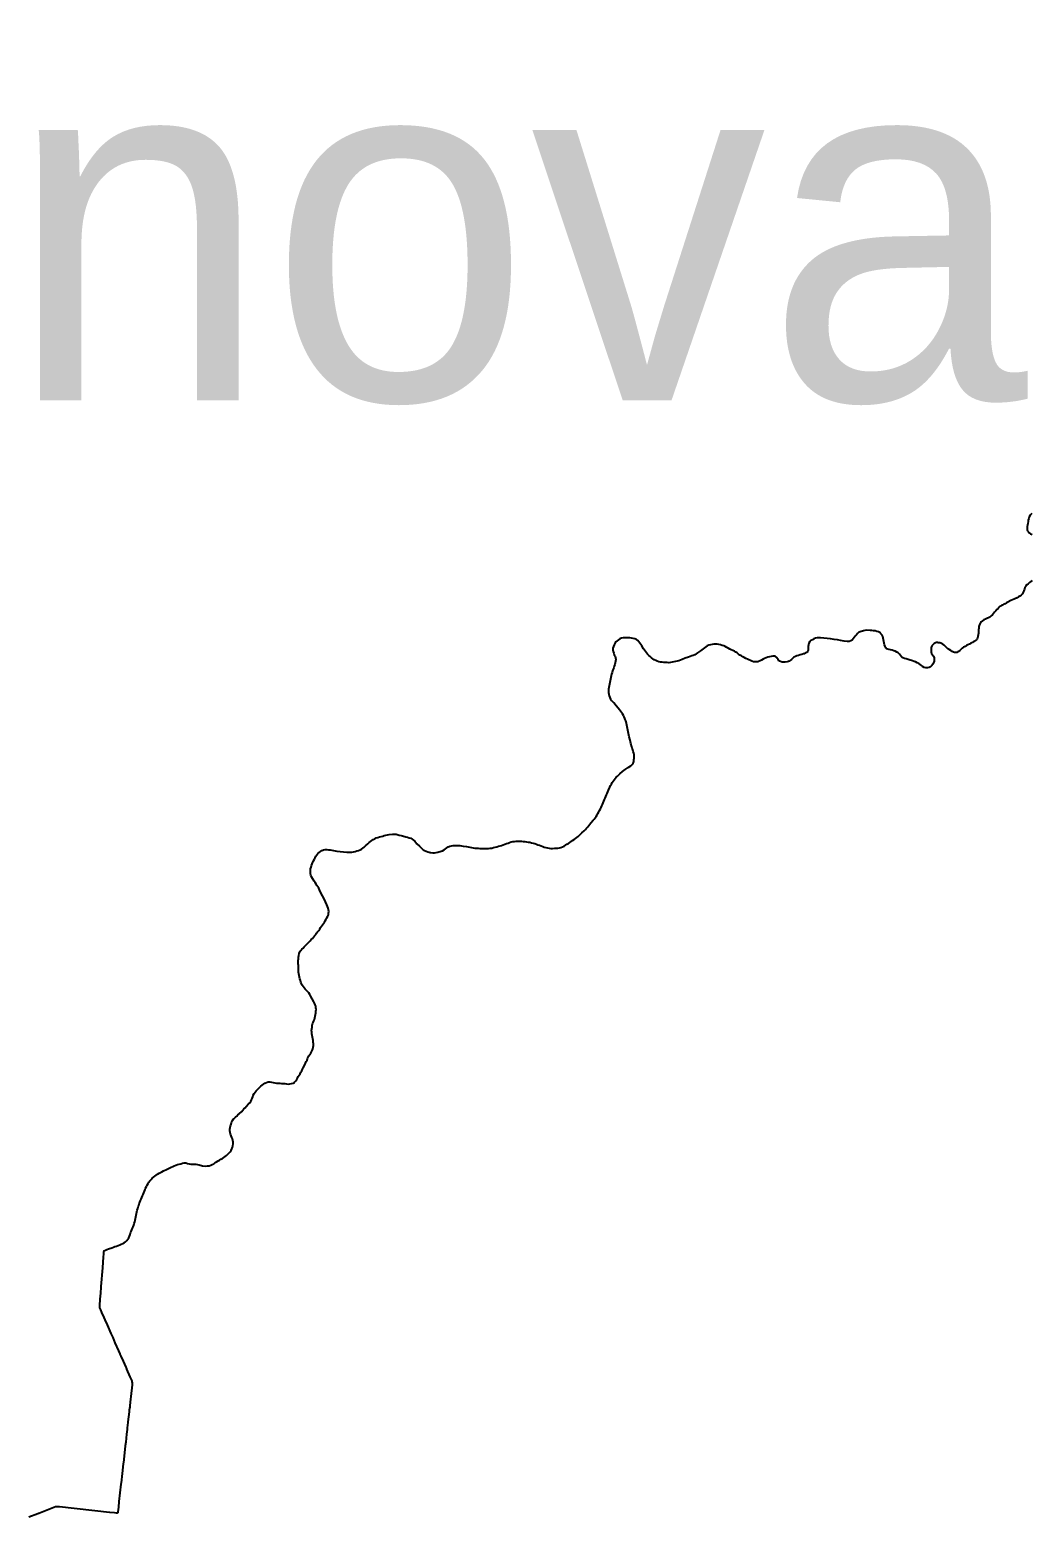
# Model space of a CAD drawing. Extents: x 293476 to 779698, y 145469 to 460400.
# Drawn here: x 534577 to 549379, y 238255 to 260248 of the extents above; entities that cross this region are included whole.
import ezdxf

# ---------------------------------------------------------------- set-up
doc = ezdxf.new("R2010")
doc.units = 0
doc.layers.add('Level 31', color=7, linetype='Continuous')
doc.layers.add('Level 57', color=7, linetype='Continuous')

msp = doc.modelspace()

# ---------------------------------------------------------------- linework, layer by layer
at = {"layer": 'Level 31'}
for points in [[(549386, 253096), (549378, 253088), (549362, 253069), (549349, 253047), (549341, 253023), (549335, 252999), (549331, 252975), (549328, 252950), (549325, 252925), (549319, 252901), (549319, 252876), (549321, 252851), (549325, 252841), (549333, 252829), (549349, 252810), (549369, 252796), (549392, 252786)], [(549392, 252103), (549371, 252089), (549351, 252075), (549332, 252058), (549313, 252042), (549304, 252034), (549297, 252023), (549290, 252012), (549285, 252001), (549277, 251978), (549269, 251954), (549261, 251930), (549249, 251909), (549241, 251899), (549232, 251890), (549212, 251874), (549191, 251861), (549170, 251849), (549159, 251843), (549147, 251838), (549137, 251834), (549124, 251829), (549100, 251821), (549077, 251811), (549034, 251787), (549012, 251774), (548991, 251761), (548969, 251748), (548958, 251742), (548946, 251738), (548938, 251734), (548924, 251726), (548914, 251719), (548905, 251710), (548888, 251692), (548870, 251674), (548853, 251656), (548837, 251637), (548821, 251618), (548804, 251599), (548786, 251581), (548768, 251564), (548759, 251560), (548745, 251555), (548731, 251550), (548722, 251545), (548701, 251532), (548678, 251522), (548657, 251509), (548637, 251494), (548627, 251481), (548623, 251473), (548612, 251451), (548609, 251441), (548605, 251427), (548602, 251402), (548600, 251377), (548599, 251352), (548598, 251327), (548594, 251302), (548589, 251278), (548583, 251253), (548579, 251242), (548572, 251232), (548563, 251222), (548553, 251215), (548532, 251203), (548510, 251190), (548488, 251178), (548466, 251166), (548444, 251154), (548422, 251142), (548400, 251130), (548379, 251118), (548358, 251103), (548339, 251087), (548321, 251069), (548303, 251053), (548294, 251048), (548280, 251042), (548256, 251039), (548243, 251040), (548232, 251044), (548209, 251055), (548188, 251069), (548168, 251083), (548147, 251097), (548126, 251112), (548119, 251121), (548112, 251131), (548094, 251149), (548074, 251164), (548052, 251175), (548042, 251178), (548027, 251181), (548003, 251185), (547993, 251186), (547978, 251186), (547965, 251184), (547953, 251180), (547943, 251175), (547933, 251166), (547917, 251147), (547911, 251139), (547906, 251125), (547902, 251112), (547900, 251101), (547900, 251076), (547901, 251051), (547907, 251027), (547921, 251006), (547935, 250986), (547945, 250963), (547946, 250938), (547942, 250914), (547933, 250890), (547923, 250867), (547909, 250847), (547891, 250829), (547869, 250818), (547845, 250812), (547820, 250813), (547796, 250818), (547774, 250831), (547755, 250848), (547735, 250862), (547715, 250876), (547693, 250888), (547670, 250900), (547647, 250908), (547623, 250916), (547575, 250931), (547528, 250946), (547504, 250953), (547482, 250962), (547473, 250967), (547463, 250978), (547447, 250997), (547431, 251016), (547414, 251034), (547393, 251047), (547370, 251058), (547347, 251066), (547323, 251073), (547299, 251080), (547274, 251086), (547241, 251094), (547231, 251107), (547220, 251129), (547212, 251153), (547205, 251177), (547201, 251201), (547192, 251251), (547186, 251275), (547174, 251297), (547158, 251316), (547141, 251334), (547119, 251345), (547095, 251353), (547070, 251359), (547046, 251363), (547021, 251366), (546996, 251368), (546946, 251369), (546921, 251366), (546898, 251362), (546850, 251348), (546827, 251337), (546810, 251320), (546794, 251302), (546778, 251283), (546748, 251243), (546731, 251225), (546710, 251211), (546687, 251204), (546661, 251203), (546612, 251210), (546562, 251218), (546513, 251226), (546464, 251235), (546414, 251241), (546364, 251247), (546315, 251252), (546265, 251256), (546240, 251256), (546215, 251255), (546190, 251251), (546167, 251242), (546145, 251230), (546123, 251218), (546104, 251202), (546093, 251180), (546087, 251156), (546082, 251131), (546080, 251106), (546080, 251081), (546075, 251057), (546057, 251041), (546035, 251029), (546023, 251023), (546012, 251020), (545988, 251011), (545965, 251004), (545940, 250997), (545916, 250989), (545893, 250980), (545871, 250969), (545852, 250953), (545834, 250935), (545814, 250920), (545802, 250912), (545793, 250907), (545769, 250901), (545744, 250896), (545719, 250895), (545695, 250898), (545671, 250906), (545659, 250911), (545650, 250918), (545643, 250926), (545638, 250940), (545630, 250952), (545623, 250960), (545593, 250984), (545582, 250987), (545557, 250986), (545533, 250982), (545508, 250977), (545484, 250971), (545461, 250962), (545437, 250952), (545415, 250940), (545393, 250928), (545371, 250917), (545349, 250906), (545338, 250901), (545325, 250900), (545299, 250900), (545275, 250904), (545251, 250910), (545228, 250920), (545205, 250931), (545183, 250942), (545160, 250954), (545138, 250965), (545116, 250977), (545095, 250990), (545073, 251003), (545053, 251017), (545033, 251033), (545013, 251047), (544991, 251059), (544968, 251070), (544946, 251080), (544923, 251091), (544901, 251104), (544879, 251116), (544857, 251128), (544834, 251137), (544810, 251145), (544786, 251152), (544761, 251158), (544737, 251163), (544711, 251164), (544687, 251163), (544661, 251160), (544637, 251156), (544613, 251149), (544591, 251137), (544569, 251124), (544549, 251109), (544528, 251094), (544508, 251080), (544489, 251064), (544448, 251034), (544428, 251019), (544407, 251006), (544383, 250997), (544360, 250989), (544312, 250973), (544265, 250955), (544218, 250936), (544195, 250928), (544171, 250919), (544147, 250911), (544123, 250905), (544098, 250900), (544073, 250896), (544049, 250893), (544023, 250890), (543998, 250891), (543973, 250893), (543948, 250894), (543923, 250896), (543898, 250898), (543874, 250902), (543850, 250912), (543828, 250923), (543805, 250934), (543784, 250948), (543764, 250963), (543745, 250979), (543726, 250996), (543709, 251014), (543693, 251033), (543677, 251053), (543649, 251095), (543622, 251137), (543609, 251158), (543595, 251179), (543580, 251200), (543564, 251219), (543543, 251233), (543520, 251243), (543496, 251248), (543471, 251254), (543446, 251257), (543421, 251259), (543396, 251259), (543371, 251257), (543346, 251255), (543321, 251250), (543309, 251248), (543298, 251242), (543276, 251229), (543257, 251213), (543238, 251196), (543230, 251185), (543215, 251152), (543205, 251129), (543197, 251105), (543197, 251080), (543200, 251055), (543207, 251031), (543216, 251007), (543227, 250985), (543236, 250961), (543237, 250936), (543234, 250911), (543231, 250887), (543224, 250862), (543216, 250839), (543207, 250815), (543198, 250792), (543190, 250768), (543184, 250743), (543177, 250719), (543165, 250671), (543159, 250646), (543153, 250622), (543149, 250597), (543144, 250572), (543140, 250547), (543136, 250523), (543133, 250498), (543130, 250473), (543131, 250448), (543136, 250423), (543142, 250399), (543150, 250375), (543161, 250352), (543175, 250332), (543190, 250315)], [(535669, 242196), (535695, 242204), (535718, 242213), (535741, 242222), (535788, 242240), (535812, 242249), (535836, 242256), (535860, 242265), (535883, 242273), (535907, 242282), (535930, 242292), (535953, 242302), (535974, 242314), (535994, 242329), (536013, 242345), (536028, 242366), (536040, 242388), (536050, 242411), (536060, 242434), (536068, 242458), (536077, 242482), (536084, 242505), (536094, 242528), (536105, 242551), (536114, 242574), (536121, 242598), (536128, 242622), (536134, 242647), (536140, 242671), (536145, 242696), (536150, 242720), (536154, 242745), (536159, 242770), (536164, 242794), (536172, 242818), (536180, 242842), (536188, 242865), (536196, 242889), (536205, 242913), (536214, 242936), (536224, 242959), (536234, 242982), (536243, 243006), (536254, 243028), (536265, 243051), (536274, 243074), (536281, 243099), (536288, 243122), (536300, 243145), (536312, 243167), (536325, 243188), (536338, 243209), (536352, 243230), (536369, 243248), (536388, 243266), (536406, 243283), (536426, 243298), (536444, 243313), (536466, 243327), (536487, 243340), (536509, 243351), (536531, 243363), (536553, 243375), (536598, 243398), (536645, 243420), (536668, 243430), (536691, 243441), (536713, 243452), (536736, 243461), (536760, 243469), (536785, 243476), (536809, 243481), (536834, 243488), (536858, 243493), (536883, 243493), (536907, 243487), (536932, 243481), (536956, 243476), (536981, 243473), (537006, 243474), (537031, 243475), (537056, 243469), (537080, 243463), (537129, 243451), (537178, 243447), (537204, 243448), (537228, 243451), (537252, 243458), (537275, 243469), (537296, 243482), (537316, 243498), (537337, 243511), (537359, 243524), (537381, 243535), (537403, 243547), (537425, 243560), (537446, 243574), (537466, 243589), (537486, 243604), (537504, 243621), (537521, 243640), (537537, 243659), (537553, 243678), (537565, 243700), (537569, 243712), (537573, 243724), (537578, 243748), (537581, 243774), (537581, 243798), (537578, 243824), (537571, 243848), (537563, 243871), (537554, 243895), (537545, 243918), (537538, 243942), (537534, 243967), (537535, 243992), (537540, 244017), (537546, 244041), (537553, 244065), (537560, 244089), (537569, 244112), (537572, 244122), (537590, 244143), (537598, 244152), (537617, 244170), (537635, 244187), (537653, 244204), (537672, 244220), (537709, 244254), (537726, 244272), (537743, 244291), (537759, 244310), (537776, 244329), (537810, 244366), (537827, 244384), (537843, 244403), (537856, 244424), (537866, 244448), (537872, 244472), (537879, 244496), (537891, 244518), (537906, 244538), (537923, 244557), (537939, 244576), (537957, 244594), (537974, 244611), (537993, 244628), (538012, 244645), (538031, 244660), (538052, 244674), (538075, 244684), (538099, 244693), (538124, 244692), (538149, 244688), (538173, 244683), (538198, 244678), (538222, 244675), (538248, 244672), (538273, 244671), (538298, 244670), (538323, 244670), (538348, 244666), (538372, 244661), (538397, 244658), (538421, 244662), (538446, 244666), (538471, 244672), (538484, 244679), (538491, 244686), (538507, 244705), (538522, 244725), (538534, 244746), (538546, 244769), (538558, 244791), (538571, 244812), (538584, 244834), (538596, 244856), (538608, 244878), (538619, 244900), (538642, 244945), (538663, 244991), (538675, 245013), (538682, 245035), (538691, 245056), (538702, 245077), (538729, 245115), (538741, 245135), (538752, 245156), (538756, 245167), (538759, 245179), (538765, 245204), (538768, 245228), (538769, 245253), (538767, 245278), (538763, 245303), (538760, 245327), (538757, 245352), (538753, 245377), (538748, 245401), (538744, 245426), (538742, 245453), (538745, 245477), (538749, 245503), (538752, 245526), (538758, 245549), (538766, 245572), (538774, 245593), (538783, 245614), (538791, 245638), (538796, 245662), (538800, 245686), (538804, 245711), (538806, 245735), (538808, 245760), (538807, 245786), (538804, 245809), (538796, 245833), (538785, 245855), (538773, 245877), (538749, 245921), (538726, 245965), (538714, 245986), (538700, 246007), (538684, 246026), (538666, 246044), (538649, 246061), (538632, 246081), (538617, 246100), (538603, 246121), (538593, 246143), (538584, 246167), (538576, 246190), (538569, 246214), (538564, 246239), (538560, 246263), (538555, 246287), (538551, 246312), (538549, 246337), (538548, 246362), (538547, 246387), (538547, 246412), (538546, 246437), (538545, 246462), (538546, 246486), (538548, 246512), (538551, 246536), (538555, 246561), (538560, 246589), (538564, 246603), (538570, 246612), (538575, 246622), (538583, 246632), (538600, 246652), (538616, 246670), (538633, 246688), (538651, 246706), (538669, 246723), (538686, 246741), (538703, 246759), (538721, 246777), (538737, 246796), (538754, 246814), (538771, 246833), (538787, 246852), (538803, 246871), (538817, 246891), (538831, 246911), (538847, 246932), (538862, 246951), (538876, 246972), (538890, 246992), (538904, 247012), (538919, 247033), (538932, 247054), (538945, 247075), (538957, 247097), (538969, 247119), (538980, 247141), (538991, 247164), (538994, 247176), (538994, 247188), (538996, 247213), (538994, 247238), (538987, 247262), (538969, 247308), (538948, 247354), (538926, 247398), (538903, 247442), (538881, 247487), (538861, 247533), (538848, 247554), (538835, 247575), (538821, 247596), (538808, 247617), (538794, 247638), (538781, 247660), (538754, 247701), (538742, 247723), (538732, 247746), (538728, 247770), (538725, 247795), (538724, 247820), (538726, 247834), (538728, 247844), (538734, 247868), (538741, 247893), (538750, 247916), (538761, 247938), (538772, 247961), (538783, 247983), (538794, 248005), (538806, 248027), (538819, 248048), (538836, 248067), (538854, 248083), (538874, 248098), (538895, 248112), (538907, 248119), (538918, 248123), (538942, 248127), (538967, 248128), (538991, 248125), (539016, 248122), (539065, 248111), (539090, 248108), (539114, 248105), (539164, 248100), (539213, 248093), (539263, 248086), (539288, 248086), (539312, 248087), (539338, 248089), (539362, 248093), (539386, 248099), (539410, 248106), (539434, 248113), (539458, 248121), (539479, 248134), (539499, 248148), (539518, 248164), (539538, 248181), (539575, 248213), (539594, 248229), (539613, 248246), (539632, 248261), (539653, 248275), (539675, 248287), (539697, 248298), (539721, 248305), (539745, 248313), (539769, 248320), (539793, 248327), (539817, 248334), (539841, 248340), (539865, 248345), (539890, 248348), (539940, 248353), (539964, 248354), (539990, 248356), (540039, 248342), (540064, 248337), (540088, 248331), (540136, 248317), (540160, 248310), (540184, 248301), (540207, 248293), (540230, 248282), (540250, 248268), (540268, 248250), (540284, 248230), (540300, 248212), (540335, 248176), (540370, 248140), (540389, 248124), (540411, 248112), (540434, 248103), (540458, 248095), (540482, 248087), (540495, 248083), (540507, 248082), (540532, 248080), (540545, 248079), (540557, 248080), (540582, 248085), (540606, 248089), (540655, 248101), (540678, 248109), (540700, 248122), (540721, 248136), (540741, 248151), (540762, 248165), (540775, 248172), (540784, 248175), (540809, 248182), (540833, 248186), (540858, 248189), (540883, 248189), (540908, 248187), (540933, 248185), (540983, 248179), (541032, 248170), (541082, 248160), (541131, 248151), (541156, 248148), (541181, 248146), (541206, 248145), (541231, 248144), (541281, 248143), (541331, 248142), (541357, 248143), (541382, 248145), (541406, 248149), (541431, 248155), (541455, 248162), (541479, 248168), (541503, 248175), (541528, 248181), (541551, 248189), (541575, 248197), (541599, 248206), (541622, 248214), (541646, 248223), (541669, 248231), (541693, 248239), (541718, 248244), (541743, 248246), (541768, 248249), (541793, 248250), (541818, 248251), (541843, 248250), (541868, 248248), (541893, 248245), (541918, 248242), (541943, 248238), (541967, 248234), (541992, 248228), (542016, 248222), (542040, 248214), (542064, 248207), (542087, 248198), (542111, 248190), (542134, 248180), (542158, 248172), (542182, 248163), (542205, 248156), (542230, 248150), (542255, 248146), (542279, 248144), (542305, 248144), (542330, 248145), (542355, 248146), (542380, 248147), (542405, 248151), (542428, 248159), (542451, 248169), (542474, 248179), (542496, 248191), (542517, 248205), (542538, 248218), (542559, 248232), (542580, 248247), (542600, 248261), (542621, 248276), (542641, 248291), (542661, 248306), (542681, 248321), (542700, 248338), (542718, 248355), (542737, 248372), (542772, 248406), (542790, 248425), (542807, 248444), (542823, 248462), (542839, 248482), (542871, 248520), (542904, 248559), (542920, 248578), (542935, 248598), (542949, 248618), (542962, 248640), (542975, 248662), (542987, 248684), (542999, 248705), (543011, 248727), (543022, 248750), (543033, 248773), (543043, 248795), (543053, 248819), (543063, 248842), (543072, 248865), (543081, 248888), (543090, 248912), (543100, 248935), (543110, 248958), (543130, 249004), (543151, 249050), (543162, 249072), (543173, 249095), (543186, 249117), (543198, 249138), (543212, 249159), (543228, 249178), (543245, 249196), (543263, 249214), (543281, 249231), (543300, 249248), (543338, 249281), (543358, 249296), (543379, 249310), (543421, 249338), (543462, 249366), (543479, 249384), (543494, 249405), (543498, 249413), (543503, 249428), (543507, 249453), (543509, 249477), (543510, 249503), (543508, 249527), (543504, 249552), (543497, 249576), (543489, 249600), (543482, 249624), (543475, 249648), (543462, 249697), (543449, 249745), (543435, 249793), (543424, 249842), (543415, 249891), (543406, 249941), (543401, 249966), (543396, 249990), (543391, 250015), (543388, 250029), (543378, 250051), (543373, 250064), (543362, 250088), (543352, 250111), (543339, 250134), (543325, 250155), (543308, 250175), (543291, 250194), (543275, 250215), (543242, 250254), (543209, 250294), (543190, 250315)], [(535669, 242196), (535667, 242175), (535665, 242142), (535662, 242107), (535662, 242105), (535661, 242102), (535650, 241948), (535650, 241946), (535650, 241943), (535627, 241667), (535626, 241665), (535626, 241662), (535626, 241660), (535626, 241657), (535621, 241570), (535613, 241480), (535606, 241387), (535605, 241378), (535605, 241370), (535606, 241360), (535608, 241351), (535621, 241322), (535639, 241282), (535639, 241279), (535657, 241242), (535687, 241172), (535719, 241098), (535776, 240973), (535804, 240910), (535836, 240835), (535889, 240716), (535907, 240673), (535909, 240668), (535923, 240637), (535955, 240563), (535995, 240473), (536004, 240464), (536003, 240463), (536008, 240451), (536007, 240443), (536056, 240333), (536083, 240273), (536087, 240259), (536090, 240244), (536091, 240227), (536090, 240210), (536070, 240039), (536065, 239999), (536067, 240000), (536056, 239906), (536054, 239881), (536051, 239866), (536051, 239864), (536051, 239862), (536047, 239837), (536045, 239811), (536028, 239666), (536028, 239658), (536022, 239613), (536018, 239580), (536016, 239558), (536015, 239551), (536011, 239517), (536008, 239484), (535995, 239363), (535989, 239312), (535989, 239304), (535961, 239064), (535958, 239044), (535943, 238902), (535928, 238765), (535925, 238745), (535895, 238487), (535886, 238404), (535879, 238335), (535877, 238322), (535874, 238318), (535869, 238315), (535863, 238314), (535857, 238314), (535827, 238318), (535762, 238326), (535760, 238326), (535757, 238327), (535018, 238408), (535015, 238408), (535013, 238408), (534962, 238410), (534960, 238411), (534958, 238410), (534709, 238312), (534706, 238311), (534704, 238310), (534695, 238306), (534565, 238255)]]:
    msp.add_lwpolyline(points, dxfattribs=at)

# ---------------------------------------------------------------- texts
at = {"layer": 'Level 57'}
msp.add_text('Bauskas novads', height=5200, dxfattribs=at).set_placement((505645, 254771))

doc.saveas('drawing.dxf')
